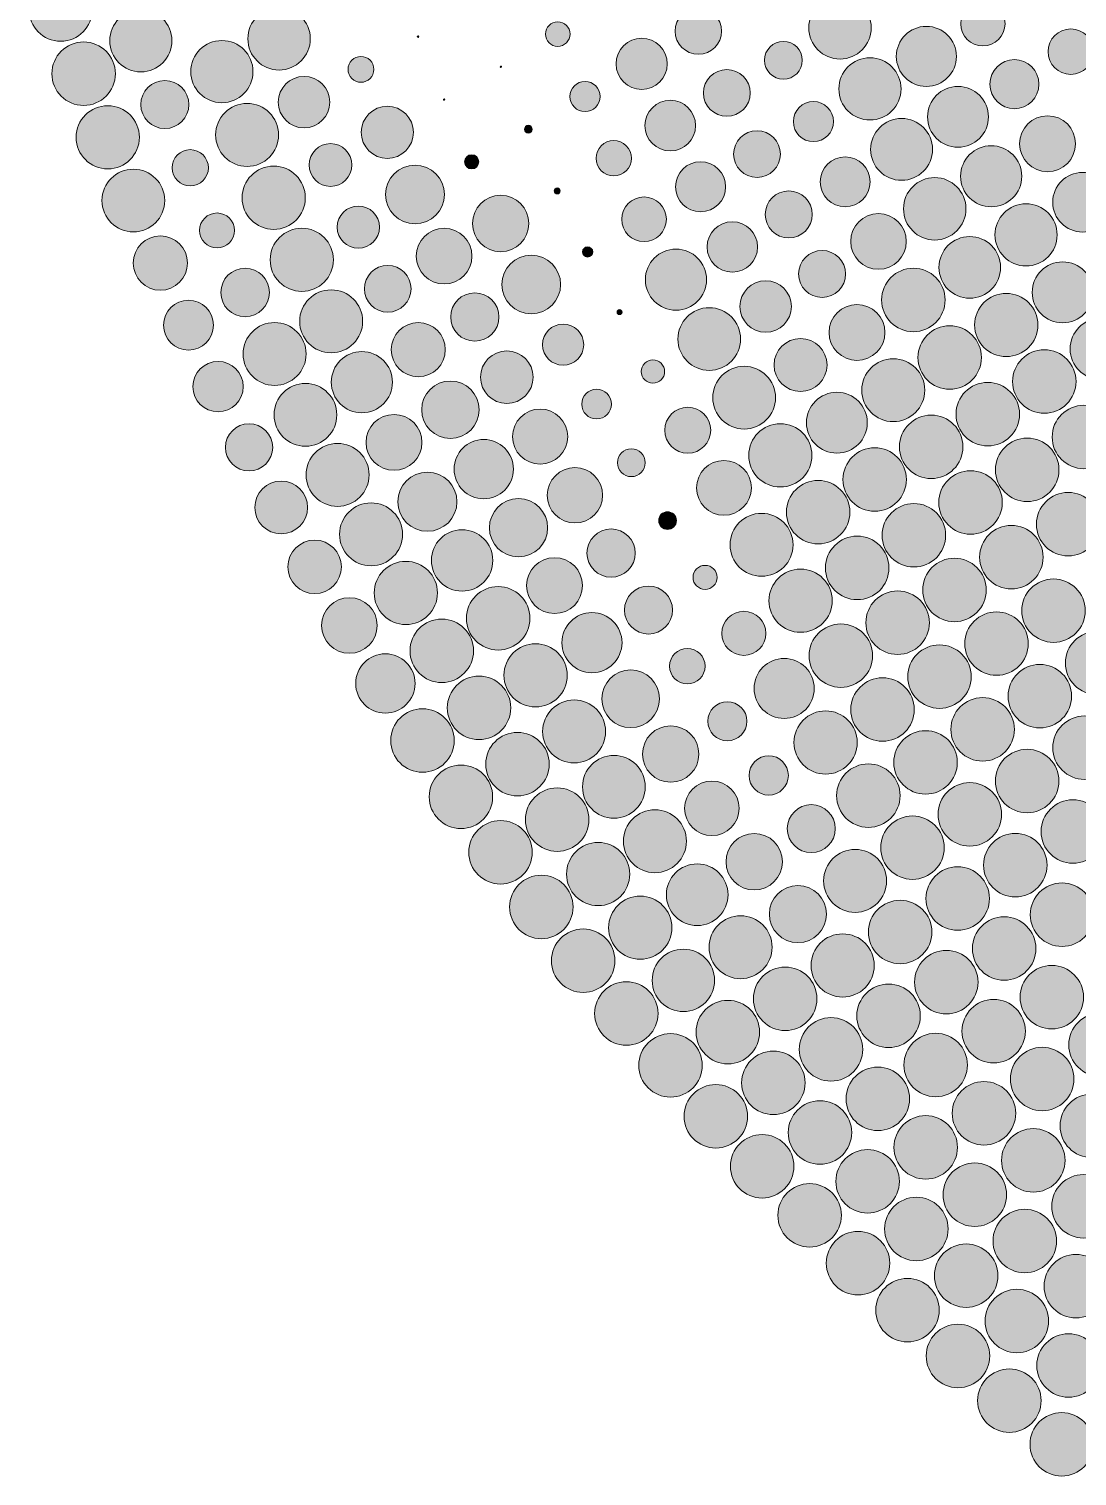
# Model space of a CAD drawing. Extents: x 3515 to 4006, y 175 to 667.
# Drawn here: x 3528.1 to 3607.9, y 230.1 to 340.4 of the extents above; entities that cross this region are included whole.
import ezdxf

# ---------------------------------------------------------------- set-up
doc = ezdxf.new("R2010")
doc.units = 0
doc.header["$MEASUREMENT"] = 0
doc.layers.add('Capa 1', color=7, linetype='Continuous', lineweight=0)

# ---------------------------------------------------------------- blocks, each defined once
blk = doc.blocks.new('Block_0')
at = {"layer": 'Capa 1', "true_color": 0x000000, "transparency": 33554687}
h = blk.add_hatch(color=18, dxfattribs=at)
h.dxf.hatch_style = 2
edge = h.paths.add_edge_path()
edge.add_arc((3530.47, 341.87), 2.42, 0, 360)
h = blk.add_hatch(color=18, dxfattribs=at)
h.dxf.hatch_style = 2
edge = h.paths.add_edge_path()
edge.add_arc((3589.88, 340.47), 2.38, 0, 360)
h = blk.add_hatch(color=18, dxfattribs=at)
h.dxf.hatch_style = 2
edge = h.paths.add_edge_path()
edge.add_arc((3600.77, 340.78), 1.69, 0, 360)
h = blk.add_hatch(color=18, dxfattribs=at)
h.dxf.hatch_style = 2
edge = h.paths.add_edge_path()
edge.add_arc((3536.58, 339.48), 2.37, 0, 360)
h = blk.add_hatch(color=18, dxfattribs=at)
h.dxf.hatch_style = 2
edge = h.paths.add_edge_path()
edge.add_arc((3547.12, 339.63), 2.38, 0, 360)
h = blk.add_hatch(color=18, dxfattribs=at)
h.dxf.hatch_style = 2
edge = h.paths.add_edge_path()
edge.add_arc((3568.36, 339.99), 0.937, 0, 360)
h = blk.add_hatch(color=18, dxfattribs=at)
h.dxf.hatch_style = 2
edge = h.paths.add_edge_path()
edge.add_arc((3579.08, 340.22), 1.77, 0, 360)
h = blk.add_hatch(color=18, dxfattribs=at)
h.dxf.hatch_style = 2
edge = h.paths.add_edge_path()
edge.add_arc((3557.71, 339.8), 0.0593, 0, 360)
h = blk.add_hatch(color=18, dxfattribs=at)
h.dxf.hatch_style = 2
edge = h.paths.add_edge_path()
edge.add_arc((3596.46, 338.29), 2.29, 0, 360)
h = blk.add_hatch(color=18, dxfattribs=at)
h.dxf.hatch_style = 2
edge = h.paths.add_edge_path()
edge.add_arc((3607.47, 338.65), 1.73, 0, 360)
h = blk.add_hatch(color=18, dxfattribs=at)
h.dxf.hatch_style = 2
edge = h.paths.add_edge_path()
edge.add_arc((3532.22, 336.97), 2.42, 0, 360)
h = blk.add_hatch(color=18, dxfattribs=at)
h.dxf.hatch_style = 2
edge = h.paths.add_edge_path()
edge.add_arc((3542.76, 337.13), 2.37, 0, 360)
h = blk.add_hatch(color=18, dxfattribs=at)
h.dxf.hatch_style = 2
edge = h.paths.add_edge_path()
edge.add_arc((3574.76, 337.72), 1.95, 0, 360)
h = blk.add_hatch(color=18, dxfattribs=at)
h.dxf.hatch_style = 2
edge = h.paths.add_edge_path()
edge.add_arc((3585.56, 337.99), 1.44, 0, 360)
h = blk.add_hatch(color=18, dxfattribs=at)
h.dxf.hatch_style = 2
edge = h.paths.add_edge_path()
edge.add_arc((3553.36, 337.3), 0.986, 0, 360)
h = blk.add_hatch(color=18, dxfattribs=at)
h.dxf.hatch_style = 2
edge = h.paths.add_edge_path()
edge.add_arc((3592.16, 335.81), 2.37, 0, 360)
h = blk.add_hatch(color=18, dxfattribs=at)
h.dxf.hatch_style = 2
edge = h.paths.add_edge_path()
edge.add_arc((3603.17, 336.17), 1.87, 0, 360)
h = blk.add_hatch(color=18, dxfattribs=at)
h.dxf.hatch_style = 2
edge = h.paths.add_edge_path()
edge.add_arc((3549.02, 334.8), 1.96, 0, 360)
h = blk.add_hatch(color=18, dxfattribs=at)
h.dxf.hatch_style = 2
edge = h.paths.add_edge_path()
edge.add_arc((3564.03, 337.5), 0.046, 0, 360)
h = blk.add_hatch(color=18, dxfattribs=at)
h.dxf.hatch_style = 2
edge = h.paths.add_edge_path()
edge.add_arc((3581.25, 335.5), 1.78, 0, 360)
h = blk.add_hatch(color=18, dxfattribs=at)
h.dxf.hatch_style = 2
edge = h.paths.add_edge_path()
edge.add_arc((3538.41, 334.62), 1.83, 0, 360)
h = blk.add_hatch(color=18, dxfattribs=at)
h.dxf.hatch_style = 2
edge = h.paths.add_edge_path()
edge.add_arc((3570.44, 335.23), 1.15, 0, 360)
h = blk.add_hatch(color=18, dxfattribs=at)
h.dxf.hatch_style = 2
edge = h.paths.add_edge_path()
edge.add_arc((3598.87, 333.68), 2.32, 0, 360)
h = blk.add_hatch(color=18, dxfattribs=at)
h.dxf.hatch_style = 2
edge = h.paths.add_edge_path()
edge.add_arc((3534.06, 332.12), 2.41, 0, 360)
h = blk.add_hatch(color=18, dxfattribs=at)
h.dxf.hatch_style = 2
edge = h.paths.add_edge_path()
edge.add_arc((3544.68, 332.3), 2.4, 0, 360)
h = blk.add_hatch(color=18, dxfattribs=at)
h.dxf.hatch_style = 2
edge = h.paths.add_edge_path()
edge.add_arc((3555.37, 332.5), 1.99, 0, 360)
h = blk.add_hatch(color=18, dxfattribs=at)
h.dxf.hatch_style = 2
edge = h.paths.add_edge_path()
edge.add_arc((3559.7, 335), 0.0533, 0, 360)
h = blk.add_hatch(color=18, dxfattribs=at)
h.dxf.hatch_style = 2
edge = h.paths.add_edge_path()
edge.add_arc((3576.94, 333.01), 1.93, 0, 360)
h = blk.add_hatch(color=18, dxfattribs=at)
h.dxf.hatch_style = 2
edge = h.paths.add_edge_path()
edge.add_arc((3587.85, 333.32), 1.53, 0, 360)
h = blk.add_hatch(color=18, dxfattribs=at)
h.dxf.hatch_style = 2
edge = h.paths.add_edge_path()
edge.add_arc((3594.57, 331.2), 2.36, 0, 360)
h = blk.add_hatch(color=18, dxfattribs=at)
h.dxf.hatch_style = 2
edge = h.paths.add_edge_path()
edge.add_arc((3605.7, 331.63), 2.13, 0, 360)
h = blk.add_hatch(color=18, dxfattribs=at)
h.dxf.hatch_style = 2
edge = h.paths.add_edge_path()
edge.add_arc((3566.12, 332.74), 0.293, 0, 360)
h = blk.add_hatch(color=18, dxfattribs=at)
h.dxf.hatch_style = 2
edge = h.paths.add_edge_path()
edge.add_arc((3583.55, 330.84), 1.78, 0, 360)
h = blk.add_hatch(color=18, dxfattribs=at)
h.dxf.hatch_style = 2
edge = h.paths.add_edge_path()
edge.add_arc((3540.35, 329.8), 1.38, 0, 360)
h = blk.add_hatch(color=18, dxfattribs=at)
h.dxf.hatch_style = 2
edge = h.paths.add_edge_path()
edge.add_arc((3551.04, 330.01), 1.63, 0, 360)
h = blk.add_hatch(color=18, dxfattribs=at)
h.dxf.hatch_style = 2
edge = h.paths.add_edge_path()
edge.add_arc((3572.63, 330.52), 1.35, 0, 360)
h = blk.add_hatch(color=18, dxfattribs=at)
h.dxf.hatch_style = 2
edge = h.paths.add_edge_path()
edge.add_arc((3601.4, 329.15), 2.33, 0, 360)
h = blk.add_hatch(color=18, dxfattribs=at)
h.dxf.hatch_style = 2
edge = h.paths.add_edge_path()
edge.add_arc((3546.71, 327.51), 2.41, 0, 360)
h = blk.add_hatch(color=18, dxfattribs=at)
h.dxf.hatch_style = 2
edge = h.paths.add_edge_path()
edge.add_arc((3557.48, 327.76), 2.24, 0, 360)
h = blk.add_hatch(color=18, dxfattribs=at)
h.dxf.hatch_style = 2
edge = h.paths.add_edge_path()
edge.add_arc((3561.8, 330.25), 0.539, 0, 360)
h = blk.add_hatch(color=18, dxfattribs=at)
h.dxf.hatch_style = 2
edge = h.paths.add_edge_path()
edge.add_arc((3579.25, 328.35), 1.91, 0, 360)
h = blk.add_hatch(color=18, dxfattribs=at)
h.dxf.hatch_style = 2
edge = h.paths.add_edge_path()
edge.add_arc((3590.27, 328.72), 1.9, 0, 360)
h = blk.add_hatch(color=18, dxfattribs=at)
h.dxf.hatch_style = 2
edge = h.paths.add_edge_path()
edge.add_arc((3536.01, 327.3), 2.39, 0, 360)
h = blk.add_hatch(color=18, dxfattribs=at)
h.dxf.hatch_style = 2
edge = h.paths.add_edge_path()
edge.add_arc((3597.1, 326.67), 2.38, 0, 360)
h = blk.add_hatch(color=18, dxfattribs=at)
h.dxf.hatch_style = 2
edge = h.paths.add_edge_path()
edge.add_arc((3608.36, 327.17), 2.27, 0, 360)
h = blk.add_hatch(color=18, dxfattribs=at)
h.dxf.hatch_style = 2
edge = h.paths.add_edge_path()
edge.add_arc((3564.01, 325.55), 2.15, 0, 360)
h = blk.add_hatch(color=18, dxfattribs=at)
h.dxf.hatch_style = 2
edge = h.paths.add_edge_path()
edge.add_arc((3568.32, 328.03), 0.229, 0, 360)
h = blk.add_hatch(color=18, dxfattribs=at)
h.dxf.hatch_style = 2
edge = h.paths.add_edge_path()
edge.add_arc((3585.97, 326.24), 1.79, 0, 360)
h = blk.add_hatch(color=18, dxfattribs=at)
h.dxf.hatch_style = 2
edge = h.paths.add_edge_path()
edge.add_arc((3553.16, 325.27), 1.61, 0, 360)
h = blk.add_hatch(color=18, dxfattribs=at)
h.dxf.hatch_style = 2
edge = h.paths.add_edge_path()
edge.add_arc((3574.94, 325.87), 1.7, 0, 360)
h = blk.add_hatch(color=18, dxfattribs=at)
h.dxf.hatch_style = 2
edge = h.paths.add_edge_path()
edge.add_arc((3604.06, 324.68), 2.37, 0, 360)
h = blk.add_hatch(color=18, dxfattribs=at)
h.dxf.hatch_style = 2
edge = h.paths.add_edge_path()
edge.add_arc((3542.39, 325.02), 1.33, 0, 360)
h = blk.add_hatch(color=18, dxfattribs=at)
h.dxf.hatch_style = 2
edge = h.paths.add_edge_path()
edge.add_arc((3581.67, 323.76), 1.92, 0, 360)
h = blk.add_hatch(color=18, dxfattribs=at)
h.dxf.hatch_style = 2
edge = h.paths.add_edge_path()
edge.add_arc((3592.81, 324.18), 2.12, 0, 360)
h = blk.add_hatch(color=18, dxfattribs=at)
h.dxf.hatch_style = 2
edge = h.paths.add_edge_path()
edge.add_arc((3538.07, 322.53), 2.07, 0, 360)
h = blk.add_hatch(color=18, dxfattribs=at)
h.dxf.hatch_style = 2
edge = h.paths.add_edge_path()
edge.add_arc((3548.85, 322.78), 2.41, 0, 360)
h = blk.add_hatch(color=18, dxfattribs=at)
h.dxf.hatch_style = 2
edge = h.paths.add_edge_path()
edge.add_arc((3559.7, 323.06), 2.12, 0, 360)
h = blk.add_hatch(color=18, dxfattribs=at)
h.dxf.hatch_style = 2
edge = h.paths.add_edge_path()
edge.add_arc((3599.77, 322.2), 2.35, 0, 360)
h = blk.add_hatch(color=18, dxfattribs=at)
h.dxf.hatch_style = 2
edge = h.paths.add_edge_path()
edge.add_arc((3570.64, 323.38), 0.389, 0, 360)
h = blk.add_hatch(color=18, dxfattribs=at)
h.dxf.hatch_style = 2
edge = h.paths.add_edge_path()
edge.add_arc((3577.37, 321.27), 2.33, 0, 360)
h = blk.add_hatch(color=18, dxfattribs=at)
h.dxf.hatch_style = 2
edge = h.paths.add_edge_path()
edge.add_arc((3588.51, 321.7), 1.79, 0, 360)
h = blk.add_hatch(color=18, dxfattribs=at)
h.dxf.hatch_style = 2
edge = h.paths.add_edge_path()
edge.add_arc((3555.4, 320.57), 1.78, 0, 360)
h = blk.add_hatch(color=18, dxfattribs=at)
h.dxf.hatch_style = 2
edge = h.paths.add_edge_path()
edge.add_arc((3566.34, 320.9), 2.24, 0, 360)
h = blk.add_hatch(color=18, dxfattribs=at)
h.dxf.hatch_style = 2
edge = h.paths.add_edge_path()
edge.add_arc((3606.85, 320.3), 2.32, 0, 360)
h = blk.add_hatch(color=18, dxfattribs=at)
h.dxf.hatch_style = 2
edge = h.paths.add_edge_path()
edge.add_arc((3544.53, 320.29), 1.85, 0, 360)
h = blk.add_hatch(color=18, dxfattribs=at)
h.dxf.hatch_style = 2
edge = h.paths.add_edge_path()
edge.add_arc((3584.21, 319.22), 1.96, 0, 360)
h = blk.add_hatch(color=18, dxfattribs=at)
h.dxf.hatch_style = 2
edge = h.paths.add_edge_path()
edge.add_arc((3595.47, 319.72), 2.42, 0, 360)
h = blk.add_hatch(color=18, dxfattribs=at)
h.dxf.hatch_style = 2
edge = h.paths.add_edge_path()
edge.add_arc((3551.09, 318.09), 2.4, 0, 360)
h = blk.add_hatch(color=18, dxfattribs=at)
h.dxf.hatch_style = 2
edge = h.paths.add_edge_path()
edge.add_arc((3562.04, 318.42), 1.84, 0, 360)
h = blk.add_hatch(color=18, dxfattribs=at)
h.dxf.hatch_style = 2
edge = h.paths.add_edge_path()
edge.add_arc((3602.55, 317.81), 2.41, 0, 360)
h = blk.add_hatch(color=18, dxfattribs=at)
h.dxf.hatch_style = 2
edge = h.paths.add_edge_path()
edge.add_arc((3540.22, 317.8), 1.9, 0, 360)
h = blk.add_hatch(color=18, dxfattribs=at)
h.dxf.hatch_style = 2
edge = h.paths.add_edge_path()
edge.add_arc((3573.07, 318.79), 0.189, 0, 360)
h = blk.add_hatch(color=18, dxfattribs=at)
h.dxf.hatch_style = 2
edge = h.paths.add_edge_path()
edge.add_arc((3579.91, 316.74), 2.39, 0, 360)
h = blk.add_hatch(color=18, dxfattribs=at)
h.dxf.hatch_style = 2
edge = h.paths.add_edge_path()
edge.add_arc((3591.17, 317.24), 2.13, 0, 360)
h = blk.add_hatch(color=18, dxfattribs=at)
h.dxf.hatch_style = 2
edge = h.paths.add_edge_path()
edge.add_arc((3546.78, 315.6), 2.4, 0, 360)
h = blk.add_hatch(color=18, dxfattribs=at)
h.dxf.hatch_style = 2
edge = h.paths.add_edge_path()
edge.add_arc((3557.73, 315.93), 2.06, 0, 360)
h = blk.add_hatch(color=18, dxfattribs=at)
h.dxf.hatch_style = 2
edge = h.paths.add_edge_path()
edge.add_arc((3568.77, 316.31), 1.57, 0, 360)
h = blk.add_hatch(color=18, dxfattribs=at)
h.dxf.hatch_style = 2
edge = h.paths.add_edge_path()
edge.add_arc((3609.76, 315.99), 2.34, 0, 360)
h = blk.add_hatch(color=18, dxfattribs=at)
h.dxf.hatch_style = 2
edge = h.paths.add_edge_path()
edge.add_arc((3586.87, 314.76), 2.02, 0, 360)
h = blk.add_hatch(color=18, dxfattribs=at)
h.dxf.hatch_style = 2
edge = h.paths.add_edge_path()
edge.add_arc((3598.24, 315.33), 2.42, 0, 360)
h = blk.add_hatch(color=18, dxfattribs=at)
h.dxf.hatch_style = 2
edge = h.paths.add_edge_path()
edge.add_arc((3553.43, 313.45), 2.33, 0, 360)
h = blk.add_hatch(color=18, dxfattribs=at)
h.dxf.hatch_style = 2
edge = h.paths.add_edge_path()
edge.add_arc((3564.48, 313.83), 2, 0, 360)
h = blk.add_hatch(color=18, dxfattribs=at)
h.dxf.hatch_style = 2
edge = h.paths.add_edge_path()
edge.add_arc((3605.45, 313.5), 2.42, 0, 360)
h = blk.add_hatch(color=18, dxfattribs=at)
h.dxf.hatch_style = 2
edge = h.paths.add_edge_path()
edge.add_arc((3542.47, 313.11), 1.92, 0, 360)
h = blk.add_hatch(color=18, dxfattribs=at)
h.dxf.hatch_style = 2
edge = h.paths.add_edge_path()
edge.add_arc((3575.62, 314.26), 0.888, 0, 360)
h = blk.add_hatch(color=18, dxfattribs=at)
h.dxf.hatch_style = 2
edge = h.paths.add_edge_path()
edge.add_arc((3582.57, 312.27), 2.39, 0, 360)
h = blk.add_hatch(color=18, dxfattribs=at)
h.dxf.hatch_style = 2
edge = h.paths.add_edge_path()
edge.add_arc((3593.94, 312.84), 2.4, 0, 360)
h = blk.add_hatch(color=18, dxfattribs=at)
h.dxf.hatch_style = 2
edge = h.paths.add_edge_path()
edge.add_arc((3549.13, 310.96), 2.39, 0, 360)
h = blk.add_hatch(color=18, dxfattribs=at)
h.dxf.hatch_style = 2
edge = h.paths.add_edge_path()
edge.add_arc((3560.18, 311.35), 2.19, 0, 360)
h = blk.add_hatch(color=18, dxfattribs=at)
h.dxf.hatch_style = 2
edge = h.paths.add_edge_path()
edge.add_arc((3601.14, 311.01), 2.42, 0, 360)
h = blk.add_hatch(color=18, dxfattribs=at)
h.dxf.hatch_style = 2
edge = h.paths.add_edge_path()
edge.add_arc((3571.32, 311.78), 1.13, 0, 360)
h = blk.add_hatch(color=18, dxfattribs=at)
h.dxf.hatch_style = 2
edge = h.paths.add_edge_path()
edge.add_arc((3589.64, 310.36), 2.32, 0, 360)
h = blk.add_hatch(color=18, dxfattribs=at)
h.dxf.hatch_style = 2
edge = h.paths.add_edge_path()
edge.add_arc((3567.02, 309.3), 2.1, 0, 360)
h = blk.add_hatch(color=18, dxfattribs=at)
h.dxf.hatch_style = 2
edge = h.paths.add_edge_path()
edge.add_arc((3578.27, 309.79), 1.75, 0, 360)
h = blk.add_hatch(color=18, dxfattribs=at)
h.dxf.hatch_style = 2
edge = h.paths.add_edge_path()
edge.add_arc((3608.47, 309.27), 2.42, 0, 360)
h = blk.add_hatch(color=18, dxfattribs=at)
h.dxf.hatch_style = 2
edge = h.paths.add_edge_path()
edge.add_arc((3544.83, 308.48), 1.8, 0, 360)
h = blk.add_hatch(color=18, dxfattribs=at)
h.dxf.hatch_style = 2
edge = h.paths.add_edge_path()
edge.add_arc((3555.88, 308.86), 2.13, 0, 360)
h = blk.add_hatch(color=18, dxfattribs=at)
h.dxf.hatch_style = 2
edge = h.paths.add_edge_path()
edge.add_arc((3585.33, 307.87), 2.41, 0, 360)
h = blk.add_hatch(color=18, dxfattribs=at)
h.dxf.hatch_style = 2
edge = h.paths.add_edge_path()
edge.add_arc((3596.83, 308.52), 2.42, 0, 360)
h = blk.add_hatch(color=18, dxfattribs=at)
h.dxf.hatch_style = 2
edge = h.paths.add_edge_path()
edge.add_arc((3562.72, 306.82), 2.26, 0, 360)
h = blk.add_hatch(color=18, dxfattribs=at)
h.dxf.hatch_style = 2
edge = h.paths.add_edge_path()
edge.add_arc((3604.15, 306.77), 2.42, 0, 360)
h = blk.add_hatch(color=18, dxfattribs=at)
h.dxf.hatch_style = 2
edge = h.paths.add_edge_path()
edge.add_arc((3551.58, 306.38), 2.4, 0, 360)
h = blk.add_hatch(color=18, dxfattribs=at)
h.dxf.hatch_style = 2
edge = h.paths.add_edge_path()
edge.add_arc((3573.97, 307.31), 1.06, 0, 360)
h = blk.add_hatch(color=18, dxfattribs=at)
h.dxf.hatch_style = 2
edge = h.paths.add_edge_path()
edge.add_arc((3592.52, 306.03), 2.42, 0, 360)
h = blk.add_hatch(color=18, dxfattribs=at)
h.dxf.hatch_style = 2
edge = h.paths.add_edge_path()
edge.add_arc((3569.67, 304.83), 2.11, 0, 360)
h = blk.add_hatch(color=18, dxfattribs=at)
h.dxf.hatch_style = 2
edge = h.paths.add_edge_path()
edge.add_arc((3581.03, 305.39), 2.09, 0, 360)
h = blk.add_hatch(color=18, dxfattribs=at)
h.dxf.hatch_style = 2
edge = h.paths.add_edge_path()
edge.add_arc((3547.28, 303.9), 2.01, 0, 360)
h = blk.add_hatch(color=18, dxfattribs=at)
h.dxf.hatch_style = 2
edge = h.paths.add_edge_path()
edge.add_arc((3558.43, 304.33), 2.25, 0, 360)
h = blk.add_hatch(color=18, dxfattribs=at)
h.dxf.hatch_style = 2
edge = h.paths.add_edge_path()
edge.add_arc((3588.21, 303.54), 2.42, 0, 360)
h = blk.add_hatch(color=18, dxfattribs=at)
h.dxf.hatch_style = 2
edge = h.paths.add_edge_path()
edge.add_arc((3599.83, 304.28), 2.42, 0, 360)
h = blk.add_hatch(color=18, dxfattribs=at)
h.dxf.hatch_style = 2
edge = h.paths.add_edge_path()
edge.add_arc((3565.37, 302.35), 2.22, 0, 360)
h = blk.add_hatch(color=18, dxfattribs=at)
h.dxf.hatch_style = 2
edge = h.paths.add_edge_path()
edge.add_arc((3607.27, 302.62), 2.42, 0, 360)
h = blk.add_hatch(color=18, dxfattribs=at)
h.dxf.hatch_style = 2
edge = h.paths.add_edge_path()
edge.add_arc((3554.13, 301.85), 2.4, 0, 360)
h = blk.add_hatch(color=18, dxfattribs=at)
h.dxf.hatch_style = 2
edge = h.paths.add_edge_path()
edge.add_arc((3576.73, 302.9), 0.674, 0, 360)
h = blk.add_hatch(color=18, dxfattribs=at)
h.dxf.hatch_style = 2
edge = h.paths.add_edge_path()
edge.add_arc((3583.9, 301.05), 2.4, 0, 360)
h = blk.add_hatch(color=18, dxfattribs=at)
h.dxf.hatch_style = 2
edge = h.paths.add_edge_path()
edge.add_arc((3595.51, 301.78), 2.42, 0, 360)
h = blk.add_hatch(color=18, dxfattribs=at)
h.dxf.hatch_style = 2
edge = h.paths.add_edge_path()
edge.add_arc((3602.94, 300.11), 2.42, 0, 360)
h = blk.add_hatch(color=18, dxfattribs=at)
h.dxf.hatch_style = 2
edge = h.paths.add_edge_path()
edge.add_arc((3549.83, 299.37), 2.04, 0, 360)
h = blk.add_hatch(color=18, dxfattribs=at)
h.dxf.hatch_style = 2
edge = h.paths.add_edge_path()
edge.add_arc((3561.07, 299.86), 2.34, 0, 360)
h = blk.add_hatch(color=18, dxfattribs=at)
h.dxf.hatch_style = 2
edge = h.paths.add_edge_path()
edge.add_arc((3572.43, 300.42), 1.84, 0, 360)
h = blk.add_hatch(color=18, dxfattribs=at)
h.dxf.hatch_style = 2
edge = h.paths.add_edge_path()
edge.add_arc((3591.19, 299.29), 2.42, 0, 360)
h = blk.add_hatch(color=18, dxfattribs=at)
h.dxf.hatch_style = 2
edge = h.paths.add_edge_path()
edge.add_arc((3556.78, 297.38), 2.41, 0, 360)
h = blk.add_hatch(color=18, dxfattribs=at)
h.dxf.hatch_style = 2
edge = h.paths.add_edge_path()
edge.add_arc((3568.12, 297.94), 2.13, 0, 360)
h = blk.add_hatch(color=18, dxfattribs=at)
h.dxf.hatch_style = 2
edge = h.paths.add_edge_path()
edge.add_arc((3579.59, 298.57), 0.915, 0, 360)
h = blk.add_hatch(color=18, dxfattribs=at)
h.dxf.hatch_style = 2
edge = h.paths.add_edge_path()
edge.add_arc((3586.87, 296.79), 2.41, 0, 360)
h = blk.add_hatch(color=18, dxfattribs=at)
h.dxf.hatch_style = 2
edge = h.paths.add_edge_path()
edge.add_arc((3598.6, 297.61), 2.42, 0, 360)
h = blk.add_hatch(color=18, dxfattribs=at)
h.dxf.hatch_style = 2
edge = h.paths.add_edge_path()
edge.add_arc((3575.28, 296.08), 1.83, 0, 360)
h = blk.add_hatch(color=18, dxfattribs=at)
h.dxf.hatch_style = 2
edge = h.paths.add_edge_path()
edge.add_arc((3606.15, 296.03), 2.42, 0, 360)
h = blk.add_hatch(color=18, dxfattribs=at)
h.dxf.hatch_style = 2
edge = h.paths.add_edge_path()
edge.add_arc((3552.48, 294.9), 2.12, 0, 360)
h = blk.add_hatch(color=18, dxfattribs=at)
h.dxf.hatch_style = 2
edge = h.paths.add_edge_path()
edge.add_arc((3563.82, 295.45), 2.42, 0, 360)
h = blk.add_hatch(color=18, dxfattribs=at)
h.dxf.hatch_style = 2
edge = h.paths.add_edge_path()
edge.add_arc((3594.27, 295.11), 2.42, 0, 360)
h = blk.add_hatch(color=18, dxfattribs=at)
h.dxf.hatch_style = 2
edge = h.paths.add_edge_path()
edge.add_arc((3570.97, 293.59), 2.29, 0, 360)
h = blk.add_hatch(color=18, dxfattribs=at)
h.dxf.hatch_style = 2
edge = h.paths.add_edge_path()
edge.add_arc((3582.55, 294.3), 1.68, 0, 360)
h = blk.add_hatch(color=18, dxfattribs=at)
h.dxf.hatch_style = 2
edge = h.paths.add_edge_path()
edge.add_arc((3601.81, 293.52), 2.42, 0, 360)
h = blk.add_hatch(color=18, dxfattribs=at)
h.dxf.hatch_style = 2
edge = h.paths.add_edge_path()
edge.add_arc((3559.52, 292.97), 2.42, 0, 360)
h = blk.add_hatch(color=18, dxfattribs=at)
h.dxf.hatch_style = 2
edge = h.paths.add_edge_path()
edge.add_arc((3589.94, 292.6), 2.42, 0, 360)
h = blk.add_hatch(color=18, dxfattribs=at)
h.dxf.hatch_style = 2
edge = h.paths.add_edge_path()
edge.add_arc((3566.67, 291.1), 2.41, 0, 360)
h = blk.add_hatch(color=18, dxfattribs=at)
h.dxf.hatch_style = 2
edge = h.paths.add_edge_path()
edge.add_arc((3609.48, 292.04), 2.42, 0, 360)
h = blk.add_hatch(color=18, dxfattribs=at)
h.dxf.hatch_style = 2
edge = h.paths.add_edge_path()
edge.add_arc((3555.22, 290.48), 2.26, 0, 360)
h = blk.add_hatch(color=18, dxfattribs=at)
h.dxf.hatch_style = 2
edge = h.paths.add_edge_path()
edge.add_arc((3578.24, 291.8), 1.35, 0, 360)
h = blk.add_hatch(color=18, dxfattribs=at)
h.dxf.hatch_style = 2
edge = h.paths.add_edge_path()
edge.add_arc((3585.62, 290.1), 2.29, 0, 360)
h = blk.add_hatch(color=18, dxfattribs=at)
h.dxf.hatch_style = 2
edge = h.paths.add_edge_path()
edge.add_arc((3597.46, 291), 2.42, 0, 360)
h = blk.add_hatch(color=18, dxfattribs=at)
h.dxf.hatch_style = 2
edge = h.paths.add_edge_path()
edge.add_arc((3573.92, 289.31), 2.2, 0, 360)
h = blk.add_hatch(color=18, dxfattribs=at)
h.dxf.hatch_style = 2
edge = h.paths.add_edge_path()
edge.add_arc((3605.11, 289.51), 2.42, 0, 360)
h = blk.add_hatch(color=18, dxfattribs=at)
h.dxf.hatch_style = 2
edge = h.paths.add_edge_path()
edge.add_arc((3562.36, 288.62), 2.42, 0, 360)
h = blk.add_hatch(color=18, dxfattribs=at)
h.dxf.hatch_style = 2
edge = h.paths.add_edge_path()
edge.add_arc((3593.12, 288.49), 2.42, 0, 360)
h = blk.add_hatch(color=18, dxfattribs=at)
h.dxf.hatch_style = 2
edge = h.paths.add_edge_path()
edge.add_arc((3569.61, 286.82), 2.4, 0, 360)
h = blk.add_hatch(color=18, dxfattribs=at)
h.dxf.hatch_style = 2
edge = h.paths.add_edge_path()
edge.add_arc((3581.29, 287.6), 1.49, 0, 360)
h = blk.add_hatch(color=18, dxfattribs=at)
h.dxf.hatch_style = 2
edge = h.paths.add_edge_path()
edge.add_arc((3600.75, 286.98), 2.42, 0, 360)
h = blk.add_hatch(color=18, dxfattribs=at)
h.dxf.hatch_style = 2
edge = h.paths.add_edge_path()
edge.add_arc((3558.05, 286.13), 2.42, 0, 360)
h = blk.add_hatch(color=18, dxfattribs=at)
h.dxf.hatch_style = 2
edge = h.paths.add_edge_path()
edge.add_arc((3588.78, 285.98), 2.41, 0, 360)
h = blk.add_hatch(color=18, dxfattribs=at)
h.dxf.hatch_style = 2
edge = h.paths.add_edge_path()
edge.add_arc((3608.52, 285.58), 2.42, 0, 360)
h = blk.add_hatch(color=18, dxfattribs=at)
h.dxf.hatch_style = 2
edge = h.paths.add_edge_path()
edge.add_arc((3576.97, 285.1), 2.15, 0, 360)
h = blk.add_hatch(color=18, dxfattribs=at)
h.dxf.hatch_style = 2
edge = h.paths.add_edge_path()
edge.add_arc((3596.4, 284.46), 2.42, 0, 360)
h = blk.add_hatch(color=18, dxfattribs=at)
h.dxf.hatch_style = 2
edge = h.paths.add_edge_path()
edge.add_arc((3565.29, 284.33), 2.42, 0, 360)
h = blk.add_hatch(color=18, dxfattribs=at)
h.dxf.hatch_style = 2
edge = h.paths.add_edge_path()
edge.add_arc((3572.64, 282.6), 2.39, 0, 360)
h = blk.add_hatch(color=18, dxfattribs=at)
h.dxf.hatch_style = 2
edge = h.paths.add_edge_path()
edge.add_arc((3584.44, 283.47), 1.5, 0, 360)
h = blk.add_hatch(color=18, dxfattribs=at)
h.dxf.hatch_style = 2
edge = h.paths.add_edge_path()
edge.add_arc((3604.14, 283.04), 2.42, 0, 360)
h = blk.add_hatch(color=18, dxfattribs=at)
h.dxf.hatch_style = 2
edge = h.paths.add_edge_path()
edge.add_arc((3560.98, 281.84), 2.42, 0, 360)
h = blk.add_hatch(color=18, dxfattribs=at)
h.dxf.hatch_style = 2
edge = h.paths.add_edge_path()
edge.add_arc((3592.04, 281.93), 2.42, 0, 360)
h = blk.add_hatch(color=18, dxfattribs=at)
h.dxf.hatch_style = 2
edge = h.paths.add_edge_path()
edge.add_arc((3568.32, 280.1), 2.42, 0, 360)
h = blk.add_hatch(color=18, dxfattribs=at)
h.dxf.hatch_style = 2
edge = h.paths.add_edge_path()
edge.add_arc((3580.11, 280.96), 2.08, 0, 360)
h = blk.add_hatch(color=18, dxfattribs=at)
h.dxf.hatch_style = 2
edge = h.paths.add_edge_path()
edge.add_arc((3599.77, 280.5), 2.42, 0, 360)
h = blk.add_hatch(color=18, dxfattribs=at)
h.dxf.hatch_style = 2
edge = h.paths.add_edge_path()
edge.add_arc((3607.63, 279.19), 2.42, 0, 360)
h = blk.add_hatch(color=18, dxfattribs=at)
h.dxf.hatch_style = 2
edge = h.paths.add_edge_path()
edge.add_arc((3575.77, 278.45), 2.4, 0, 360)
h = blk.add_hatch(color=18, dxfattribs=at)
h.dxf.hatch_style = 2
edge = h.paths.add_edge_path()
edge.add_arc((3587.69, 279.41), 1.83, 0, 360)
h = blk.add_hatch(color=18, dxfattribs=at)
h.dxf.hatch_style = 2
edge = h.paths.add_edge_path()
edge.add_arc((3595.4, 277.96), 2.42, 0, 360)
h = blk.add_hatch(color=18, dxfattribs=at)
h.dxf.hatch_style = 2
edge = h.paths.add_edge_path()
edge.add_arc((3564, 277.61), 2.42, 0, 360)
h = blk.add_hatch(color=18, dxfattribs=at)
h.dxf.hatch_style = 2
edge = h.paths.add_edge_path()
edge.add_arc((3571.44, 275.95), 2.41, 0, 360)
h = blk.add_hatch(color=18, dxfattribs=at)
h.dxf.hatch_style = 2
edge = h.paths.add_edge_path()
edge.add_arc((3583.34, 276.89), 2.15, 0, 360)
h = blk.add_hatch(color=18, dxfattribs=at)
h.dxf.hatch_style = 2
edge = h.paths.add_edge_path()
edge.add_arc((3603.24, 276.63), 2.42, 0, 360)
h = blk.add_hatch(color=18, dxfattribs=at)
h.dxf.hatch_style = 2
edge = h.paths.add_edge_path()
edge.add_arc((3591.03, 275.43), 2.4, 0, 360)
h = blk.add_hatch(color=18, dxfattribs=at)
h.dxf.hatch_style = 2
edge = h.paths.add_edge_path()
edge.add_arc((3567.11, 273.44), 2.42, 0, 360)
h = blk.add_hatch(color=18, dxfattribs=at)
h.dxf.hatch_style = 2
edge = h.paths.add_edge_path()
edge.add_arc((3578.99, 274.37), 2.35, 0, 360)
h = blk.add_hatch(color=18, dxfattribs=at)
h.dxf.hatch_style = 2
edge = h.paths.add_edge_path()
edge.add_arc((3598.85, 274.08), 2.42, 0, 360)
h = blk.add_hatch(color=18, dxfattribs=at)
h.dxf.hatch_style = 2
edge = h.paths.add_edge_path()
edge.add_arc((3586.67, 272.9), 2.18, 0, 360)
h = blk.add_hatch(color=18, dxfattribs=at)
h.dxf.hatch_style = 2
edge = h.paths.add_edge_path()
edge.add_arc((3606.8, 272.85), 2.42, 0, 360)
h = blk.add_hatch(color=18, dxfattribs=at)
h.dxf.hatch_style = 2
edge = h.paths.add_edge_path()
edge.add_arc((3574.65, 271.86), 2.41, 0, 360)
h = blk.add_hatch(color=18, dxfattribs=at)
h.dxf.hatch_style = 2
edge = h.paths.add_edge_path()
edge.add_arc((3594.46, 271.53), 2.42, 0, 360)
h = blk.add_hatch(color=18, dxfattribs=at)
h.dxf.hatch_style = 2
edge = h.paths.add_edge_path()
edge.add_arc((3582.3, 270.37), 2.4, 0, 360)
h = blk.add_hatch(color=18, dxfattribs=at)
h.dxf.hatch_style = 2
edge = h.paths.add_edge_path()
edge.add_arc((3602.39, 270.27), 2.42, 0, 360)
h = blk.add_hatch(color=18, dxfattribs=at)
h.dxf.hatch_style = 2
edge = h.paths.add_edge_path()
edge.add_arc((3570.3, 269.34), 2.42, 0, 360)
h = blk.add_hatch(color=18, dxfattribs=at)
h.dxf.hatch_style = 2
edge = h.paths.add_edge_path()
edge.add_arc((3590.08, 268.98), 2.41, 0, 360)
h = blk.add_hatch(color=18, dxfattribs=at)
h.dxf.hatch_style = 2
edge = h.paths.add_edge_path()
edge.add_arc((3577.94, 267.84), 2.38, 0, 360)
h = blk.add_hatch(color=18, dxfattribs=at)
h.dxf.hatch_style = 2
edge = h.paths.add_edge_path()
edge.add_arc((3597.98, 267.71), 2.42, 0, 360)
h = blk.add_hatch(color=18, dxfattribs=at)
h.dxf.hatch_style = 2
edge = h.paths.add_edge_path()
edge.add_arc((3585.7, 266.44), 2.42, 0, 360)
h = blk.add_hatch(color=18, dxfattribs=at)
h.dxf.hatch_style = 2
edge = h.paths.add_edge_path()
edge.add_arc((3606.02, 266.56), 2.42, 0, 360)
h = blk.add_hatch(color=18, dxfattribs=at)
h.dxf.hatch_style = 2
edge = h.paths.add_edge_path()
edge.add_arc((3573.59, 265.32), 2.42, 0, 360)
h = blk.add_hatch(color=18, dxfattribs=at)
h.dxf.hatch_style = 2
edge = h.paths.add_edge_path()
edge.add_arc((3593.58, 265.14), 2.42, 0, 360)
h = blk.add_hatch(color=18, dxfattribs=at)
h.dxf.hatch_style = 2
edge = h.paths.add_edge_path()
edge.add_arc((3581.33, 263.9), 2.42, 0, 360)
h = blk.add_hatch(color=18, dxfattribs=at)
h.dxf.hatch_style = 2
edge = h.paths.add_edge_path()
edge.add_arc((3601.59, 263.97), 2.42, 0, 360)
h = blk.add_hatch(color=18, dxfattribs=at)
h.dxf.hatch_style = 2
edge = h.paths.add_edge_path()
edge.add_arc((3589.19, 262.58), 2.42, 0, 360)
h = blk.add_hatch(color=18, dxfattribs=at)
h.dxf.hatch_style = 2
edge = h.paths.add_edge_path()
edge.add_arc((3609.74, 262.93), 2.42, 0, 360)
h = blk.add_hatch(color=18, dxfattribs=at)
h.dxf.hatch_style = 2
edge = h.paths.add_edge_path()
edge.add_arc((3576.96, 261.36), 2.42, 0, 360)
h = blk.add_hatch(color=18, dxfattribs=at)
h.dxf.hatch_style = 2
edge = h.paths.add_edge_path()
edge.add_arc((3597.17, 261.39), 2.42, 0, 360)
h = blk.add_hatch(color=18, dxfattribs=at)
h.dxf.hatch_style = 2
edge = h.paths.add_edge_path()
edge.add_arc((3605.29, 260.32), 2.42, 0, 360)
h = blk.add_hatch(color=18, dxfattribs=at)
h.dxf.hatch_style = 2
edge = h.paths.add_edge_path()
edge.add_arc((3584.8, 260.03), 2.42, 0, 360)
h = blk.add_hatch(color=18, dxfattribs=at)
h.dxf.hatch_style = 2
edge = h.paths.add_edge_path()
edge.add_arc((3592.76, 258.81), 2.42, 0, 360)
h = blk.add_hatch(color=18, dxfattribs=at)
h.dxf.hatch_style = 2
edge = h.paths.add_edge_path()
edge.add_arc((3580.41, 257.48), 2.42, 0, 360)
h = blk.add_hatch(color=18, dxfattribs=at)
h.dxf.hatch_style = 2
edge = h.paths.add_edge_path()
edge.add_arc((3600.85, 257.71), 2.42, 0, 360)
h = blk.add_hatch(color=18, dxfattribs=at)
h.dxf.hatch_style = 2
edge = h.paths.add_edge_path()
edge.add_arc((3588.35, 256.24), 2.42, 0, 360)
h = blk.add_hatch(color=18, dxfattribs=at)
h.dxf.hatch_style = 2
edge = h.paths.add_edge_path()
edge.add_arc((3609.07, 256.75), 2.42, 0, 360)
h = blk.add_hatch(color=18, dxfattribs=at)
h.dxf.hatch_style = 2
edge = h.paths.add_edge_path()
edge.add_arc((3596.41, 255.11), 2.42, 0, 360)
h = blk.add_hatch(color=18, dxfattribs=at)
h.dxf.hatch_style = 2
edge = h.paths.add_edge_path()
edge.add_arc((3583.94, 253.67), 2.42, 0, 360)
h = blk.add_hatch(color=18, dxfattribs=at)
h.dxf.hatch_style = 2
edge = h.paths.add_edge_path()
edge.add_arc((3604.61, 254.12), 2.42, 0, 360)
h = blk.add_hatch(color=18, dxfattribs=at)
h.dxf.hatch_style = 2
edge = h.paths.add_edge_path()
edge.add_arc((3591.98, 252.52), 2.42, 0, 360)
h = blk.add_hatch(color=18, dxfattribs=at)
h.dxf.hatch_style = 2
edge = h.paths.add_edge_path()
edge.add_arc((3600.15, 251.5), 2.42, 0, 360)
h = blk.add_hatch(color=18, dxfattribs=at)
h.dxf.hatch_style = 2
edge = h.paths.add_edge_path()
edge.add_arc((3608.44, 250.62), 2.42, 0, 360)
h = blk.add_hatch(color=18, dxfattribs=at)
h.dxf.hatch_style = 2
edge = h.paths.add_edge_path()
edge.add_arc((3587.56, 249.93), 2.42, 0, 360)
h = blk.add_hatch(color=18, dxfattribs=at)
h.dxf.hatch_style = 2
edge = h.paths.add_edge_path()
edge.add_arc((3595.7, 248.89), 2.42, 0, 360)
h = blk.add_hatch(color=18, dxfattribs=at)
h.dxf.hatch_style = 2
edge = h.paths.add_edge_path()
edge.add_arc((3603.96, 247.97), 2.42, 0, 360)
h = blk.add_hatch(color=18, dxfattribs=at)
h.dxf.hatch_style = 2
edge = h.paths.add_edge_path()
edge.add_arc((3591.25, 246.28), 2.42, 0, 360)
h = blk.add_hatch(color=18, dxfattribs=at)
h.dxf.hatch_style = 2
edge = h.paths.add_edge_path()
edge.add_arc((3599.49, 245.33), 2.42, 0, 360)
h = blk.add_hatch(color=18, dxfattribs=at)
h.dxf.hatch_style = 2
edge = h.paths.add_edge_path()
edge.add_arc((3607.86, 244.53), 2.42, 0, 360)
h = blk.add_hatch(color=18, dxfattribs=at)
h.dxf.hatch_style = 2
edge = h.paths.add_edge_path()
edge.add_arc((3595.02, 242.7), 2.42, 0, 360)
h = blk.add_hatch(color=18, dxfattribs=at)
h.dxf.hatch_style = 2
edge = h.paths.add_edge_path()
edge.add_arc((3603.36, 241.87), 2.42, 0, 360)
h = blk.add_hatch(color=18, dxfattribs=at)
h.dxf.hatch_style = 2
edge = h.paths.add_edge_path()
edge.add_arc((3598.87, 239.21), 2.42, 0, 360)
h = blk.add_hatch(color=18, dxfattribs=at)
h.dxf.hatch_style = 2
edge = h.paths.add_edge_path()
edge.add_arc((3607.3, 238.48), 2.42, 0, 360)
h = blk.add_hatch(color=18, dxfattribs=at)
h.dxf.hatch_style = 2
edge = h.paths.add_edge_path()
edge.add_arc((3602.79, 235.8), 2.42, 0, 360)
h = blk.add_hatch(color=18, dxfattribs=at)
h.dxf.hatch_style = 2
edge = h.paths.add_edge_path()
edge.add_arc((3606.78, 232.47), 2.42, 0, 360)
at = {"layer": 'Capa 1'}
for centre, radius in [((3530.47, 341.87), 2.42), ((3589.88, 340.47), 2.38), ((3600.77, 340.78), 1.69), ((3536.58, 339.48), 2.37), ((3547.12, 339.63), 2.38), ((3568.36, 339.99), 0.937), ((3579.08, 340.22), 1.77), ((3557.71, 339.8), 0.0593), ((3596.46, 338.29), 2.29), ((3607.47, 338.65), 1.73), ((3532.22, 336.97), 2.42), ((3542.76, 337.13), 2.37), ((3574.76, 337.72), 1.95), ((3585.56, 337.99), 1.44), ((3553.36, 337.3), 0.986), ((3592.16, 335.81), 2.37), ((3603.17, 336.17), 1.87), ((3549.02, 334.8), 1.96), ((3564.03, 337.5), 0.046), ((3581.25, 335.5), 1.78), ((3538.41, 334.62), 1.83), ((3570.44, 335.23), 1.15), ((3598.87, 333.68), 2.32), ((3534.06, 332.12), 2.41), ((3544.68, 332.3), 2.4), ((3555.37, 332.5), 1.99), ((3559.7, 335), 0.0533), ((3576.94, 333.01), 1.93), ((3587.85, 333.32), 1.53), ((3594.57, 331.2), 2.36), ((3605.7, 331.63), 2.13), ((3566.12, 332.74), 0.293), ((3583.55, 330.84), 1.78), ((3540.35, 329.8), 1.38), ((3551.04, 330.01), 1.63), ((3572.63, 330.52), 1.35), ((3601.4, 329.15), 2.33), ((3546.71, 327.51), 2.41), ((3557.48, 327.76), 2.24), ((3561.8, 330.25), 0.539), ((3579.25, 328.35), 1.91), ((3590.27, 328.72), 1.9), ((3536.01, 327.3), 2.39), ((3597.1, 326.67), 2.38), ((3608.36, 327.17), 2.27), ((3564.01, 325.55), 2.15), ((3568.32, 328.03), 0.229), ((3585.97, 326.24), 1.79), ((3553.16, 325.27), 1.61), ((3574.94, 325.87), 1.7), ((3604.06, 324.68), 2.37), ((3542.39, 325.02), 1.33), ((3581.67, 323.76), 1.92), ((3592.81, 324.18), 2.12), ((3538.07, 322.53), 2.07), ((3548.85, 322.78), 2.41), ((3559.7, 323.06), 2.12), ((3599.77, 322.2), 2.35), ((3570.64, 323.38), 0.389), ((3577.37, 321.27), 2.33), ((3588.51, 321.7), 1.79), ((3555.4, 320.57), 1.78), ((3566.34, 320.9), 2.24), ((3606.85, 320.3), 2.32), ((3544.53, 320.29), 1.85), ((3584.21, 319.22), 1.96), ((3595.47, 319.72), 2.42), ((3551.09, 318.09), 2.4), ((3562.04, 318.42), 1.84), ((3602.55, 317.81), 2.41), ((3540.22, 317.8), 1.9), ((3573.07, 318.79), 0.189), ((3579.91, 316.74), 2.39), ((3591.17, 317.24), 2.13), ((3546.78, 315.6), 2.4), ((3557.73, 315.93), 2.06), ((3568.77, 316.31), 1.57), ((3609.76, 315.99), 2.34), ((3586.87, 314.76), 2.02), ((3598.24, 315.33), 2.42), ((3553.43, 313.45), 2.33), ((3564.48, 313.83), 2), ((3605.45, 313.5), 2.42), ((3542.47, 313.11), 1.92), ((3575.62, 314.26), 0.888), ((3582.57, 312.27), 2.39), ((3593.94, 312.84), 2.4), ((3549.13, 310.96), 2.39), ((3560.18, 311.35), 2.19), ((3601.14, 311.01), 2.42), ((3571.32, 311.78), 1.13), ((3589.64, 310.36), 2.32), ((3567.02, 309.3), 2.1), ((3578.27, 309.79), 1.75), ((3608.47, 309.27), 2.42), ((3544.83, 308.48), 1.8), ((3555.88, 308.86), 2.13), ((3585.33, 307.87), 2.41), ((3596.83, 308.52), 2.42), ((3562.72, 306.82), 2.26), ((3604.15, 306.77), 2.42), ((3551.58, 306.38), 2.4), ((3573.97, 307.31), 1.06), ((3592.52, 306.03), 2.42), ((3569.67, 304.83), 2.11), ((3581.03, 305.39), 2.09), ((3547.28, 303.9), 2.01), ((3558.43, 304.33), 2.25), ((3588.21, 303.54), 2.42), ((3599.83, 304.28), 2.42), ((3565.37, 302.35), 2.22), ((3607.27, 302.62), 2.42), ((3554.13, 301.85), 2.4), ((3576.73, 302.9), 0.674), ((3583.9, 301.05), 2.4), ((3595.51, 301.78), 2.42), ((3602.94, 300.11), 2.42), ((3549.83, 299.37), 2.04), ((3561.07, 299.86), 2.34), ((3572.43, 300.42), 1.84), ((3591.19, 299.29), 2.42), ((3556.78, 297.38), 2.41), ((3568.12, 297.94), 2.13), ((3579.59, 298.57), 0.915), ((3586.87, 296.79), 2.41), ((3598.6, 297.61), 2.42), ((3575.28, 296.08), 1.83), ((3606.15, 296.03), 2.42), ((3552.48, 294.9), 2.12), ((3563.82, 295.45), 2.42), ((3594.27, 295.11), 2.42), ((3570.97, 293.59), 2.29), ((3582.55, 294.3), 1.68), ((3601.81, 293.52), 2.42), ((3559.52, 292.97), 2.42), ((3589.94, 292.6), 2.42), ((3566.67, 291.1), 2.41), ((3609.48, 292.04), 2.42), ((3555.22, 290.48), 2.26), ((3578.24, 291.8), 1.35), ((3585.62, 290.1), 2.29), ((3597.46, 291), 2.42), ((3573.92, 289.31), 2.2), ((3605.11, 289.51), 2.42), ((3562.36, 288.62), 2.42), ((3593.12, 288.49), 2.42), ((3569.61, 286.82), 2.4), ((3581.29, 287.6), 1.49), ((3600.75, 286.98), 2.42), ((3558.05, 286.13), 2.42), ((3588.78, 285.98), 2.41), ((3608.52, 285.58), 2.42), ((3576.97, 285.1), 2.15), ((3596.4, 284.46), 2.42), ((3565.29, 284.33), 2.42), ((3572.64, 282.6), 2.39), ((3584.44, 283.47), 1.5), ((3604.14, 283.04), 2.42), ((3560.98, 281.84), 2.42), ((3592.04, 281.93), 2.42), ((3568.32, 280.1), 2.42), ((3580.11, 280.96), 2.08), ((3599.77, 280.5), 2.42), ((3607.63, 279.19), 2.42), ((3575.77, 278.45), 2.4), ((3587.69, 279.41), 1.83), ((3595.4, 277.96), 2.42), ((3564, 277.61), 2.42), ((3571.44, 275.95), 2.41), ((3583.34, 276.89), 2.15), ((3603.24, 276.63), 2.42), ((3591.03, 275.43), 2.4), ((3567.11, 273.44), 2.42), ((3578.99, 274.37), 2.35), ((3598.85, 274.08), 2.42), ((3586.67, 272.9), 2.18), ((3606.8, 272.85), 2.42), ((3574.65, 271.86), 2.41), ((3594.46, 271.53), 2.42), ((3582.3, 270.37), 2.4), ((3602.39, 270.27), 2.42), ((3570.3, 269.34), 2.42), ((3590.08, 268.98), 2.41), ((3577.94, 267.84), 2.38), ((3597.98, 267.71), 2.42), ((3585.7, 266.44), 2.42), ((3606.02, 266.56), 2.42), ((3573.59, 265.32), 2.42), ((3593.58, 265.14), 2.42), ((3581.33, 263.9), 2.42), ((3601.59, 263.97), 2.42), ((3589.19, 262.58), 2.42), ((3609.74, 262.93), 2.42), ((3576.96, 261.36), 2.42), ((3597.17, 261.39), 2.42), ((3605.29, 260.32), 2.42), ((3584.8, 260.03), 2.42), ((3592.76, 258.81), 2.42), ((3580.41, 257.48), 2.42), ((3600.85, 257.71), 2.42), ((3588.35, 256.24), 2.42), ((3609.07, 256.75), 2.42), ((3596.41, 255.11), 2.42), ((3583.94, 253.67), 2.42), ((3604.61, 254.12), 2.42), ((3591.98, 252.52), 2.42), ((3600.15, 251.5), 2.42), ((3608.44, 250.62), 2.42), ((3587.56, 249.93), 2.42), ((3595.7, 248.89), 2.42), ((3603.96, 247.97), 2.42), ((3591.25, 246.28), 2.42), ((3599.49, 245.33), 2.42), ((3607.86, 244.53), 2.42), ((3595.02, 242.7), 2.42), ((3603.36, 241.87), 2.42), ((3598.87, 239.21), 2.42), ((3607.3, 238.48), 2.42), ((3602.79, 235.8), 2.42), ((3606.78, 232.47), 2.42)]:
    blk.add_circle(centre, radius, dxfattribs=at)

msp = doc.modelspace()

# ---------------------------------------------------------------- block references
at = {"layer": 'Capa 1'}
msp.add_blockref('Block_0', (0, 0), dxfattribs=at)

doc.saveas('drawing.dxf')
